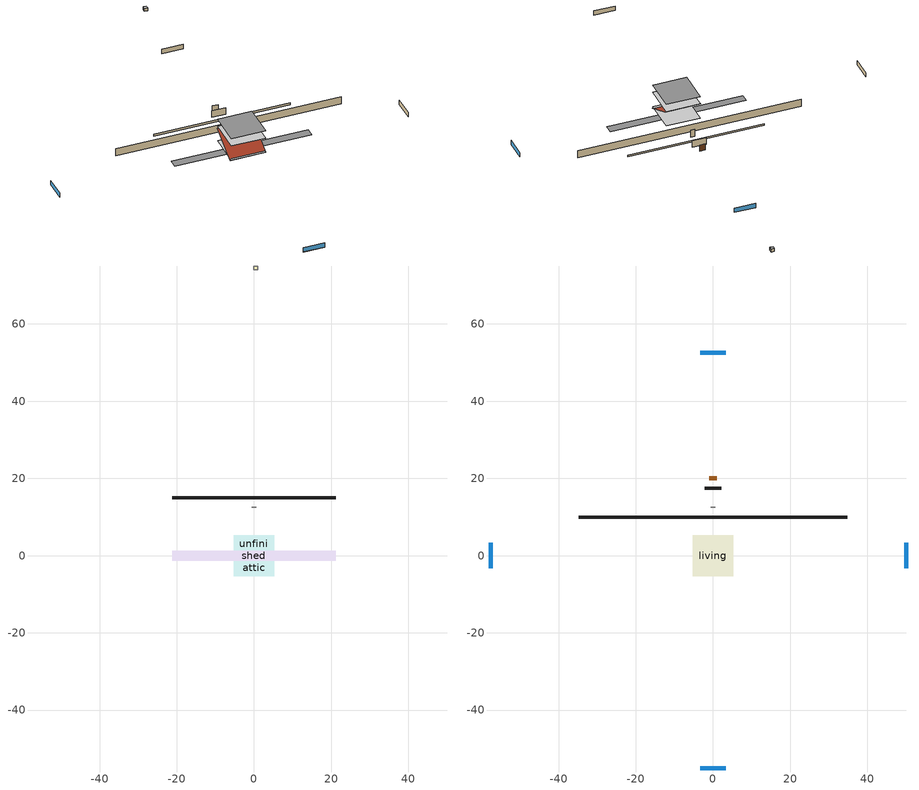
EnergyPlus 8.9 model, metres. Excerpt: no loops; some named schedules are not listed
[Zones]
crawlspace
 floor foundation (SlabConstruction): -21.12,-1.32 -21.12,1.32 21.12,1.32 21.12,-1.32 z0
 wall foundation (FndWallConstruction): 21.12,15 -21.12,15 z0:0.61
res ds_1 ret air zone
 floor adiabatic (AdiabaticConst): 0,74 0,75 1,75 1,74 z0
 wall adiabatic (AdiabaticConst): 0,75 0,74 1,74 1,75 0,75 z0:1
 ceiling adiabatic (AdiabaticConst): 1,74 1,75 0,75 0,74 z1
unfinished attic
 floor to living (FloorConstruction): -5.28,-5.28 -5.28,5.28 5.28,5.28 5.28,-5.28 z0.5
 wall to living (WallConstruction 1): 0.61,12.5 -0.61,12.5 z0:2.44
 roof outside (RoofConstruction): 5.49,-4.91,0.23 5.49,4.91,5.14 -5.49,4.91,5.14 -5.49,-4.91,0.23
living
 floor to crawlspace (FndCeilingConstruction Reversed): -5.28,-5.28 -5.28,5.28 5.28,5.28 5.28,-5.28 z5.5
 floor adiabatic (AdiabaticFloorConstruction): 5.28,5.28 5.28,-5.28 -5.28,-5.28 -5.28,5.28 z8
 wall outside (WallConstruction): 34.74,10 -34.74,10 z0:2.44
 wall outside (RimJoistConstruction): 2.17,17.5 -2.17,17.5 z0:2.29
 wall outside (AdiabaticWallConstruction 1): 0.91,20 -0.91,20 z0:2.03
 wall outside (AdiabaticWallConstruction): 50,-3.29 50,3.29 / 3.29,52.5 -3.29,52.5 / -3.29,-55 3.29,-55 / -57.5,3.29 -57.5,-3.29 z0:1.53
 window (WindowConstruction 2): 50,-3.29 50,3.29 z0:1.52
 window (WindowConstruction): 3.29,52.5 -3.29,52.5 z0:1.52
 window (WindowConstruction 1): -3.29,-55 3.29,-55 z0:1.52
 window (WindowConstruction 3): -57.5,3.29 -57.5,-3.29 z0:1.52
 door (Door): 0.91,20 -0.91,20 z0:2.03
[Building]
Building 1: Terrain=Suburbs
[Site:Location]
Denver Intl Ap_CO_USA: Latitude {deg}=39.83; Longitude {deg}=-104.65; Time Zone {hr}=-7; Elevation {m}=1650
[Site:GroundTemperature:Deep]
10.8753, 10.8753, 10.8753, 10.8753, 10.8753, 10.8753, 10.8753, 10.8753, 10.8753, 10.8753, 10.8753, 10.8753
[Site:WaterMainsTemperature]
Calculation Method=Correlation; Annual Average Outdoor Air Temperature {C}=10.8753; Maximum Difference In Monthly Average Outdoor Air Temperatures {deltaC}=23.1524
[Material] Roughness=Rough
Name | Thickness {m} | Conductivity {W/m-K} | Density {kg/m3} | Specific Heat {J/kg-K} | Thermal Absorptance | Solar Absorptance | Visible Absorptance
Asphalt Shingles&#44 Dark | 0.009525 | 0.162714 | 1121.4 | 1465.45 | 0.91 | 0.92 | 0.92
Concrete 8.0 in. | 0.2032 | 1.31141 | 2242.8 | 837.4 | 0.9 | 0.7 | 0.7
DoorMaterial | 0.04445 | 0.127484 | 512.64 | 1214.23 | 0.9 | 0.7 | 0.7
Drywall 0.5 in. | 0.0127 | 0.160291 | 801 | 837.4 | 0.9 | 0.5 | 0.1
Floor Covering | 0.0127 | 0.0433444 | 54.468 | 1339.84 | 0.9 | 0.9 | 0.7
FloorFinStudAndAirFloor | 0.1397 | 0.562884 | 67.691 | 1210.98 | 0.9 | 0.7 | 0.7
FloorIns | 0.1397 | 0.0306772 | 92.3553 | 1139.71 | 0.9 | 0.7 | 0.7
FloorUATrussandIns | 0.1397 | 0.0217473 | 70.6482 | 1180.43 | 0.9 | 0.7 | 0.7
FoundationExtVertIns | 0.148935 | 0.029427 | 32.04 | 1214.23 | 0.9 | 0.7 | 0.7
FoundationIntVertIns | 1.84087e-17 | 0.029427 | 32.04 | 1214.23 | 0.9 | 0.7 | 0.7
Plywood 0.75 in. | 0.01905 | 0.115458 | 512.64 | 1214.23 | 0.9 | 0.7 | 0.7
residential furniture material living | 0.06096 | 0.115458 | 640.8 | 1214.23 | 0.9 | 0.6 | 0.1
RimJoistSheathing | 0.0508 | 0.115458 | 512.64 | 1214.23 | 0.9 | 0.7 | 0.7
RimJoistStudAndCavity | 0.0508 | 0.124908 | 125.044 | 1163.47 | 0.9 | 0.7 | 0.7
RoofUARoofIns | 0.0889 | 1.16678 | 78.34581 | 1123.46 | 0.9 | 0.7 | 0.7
Soil 0.5 in. | 0.0127 | 1.731 | 1842.3 | 418.7 | 0.9 | 0.7 | 0.7
Stucco&#44 Medium/Dark | 0.0254 | 0.649125 | 1281.6 | 879.27 | 0.9 | 0.75 | 0.75
WallRigidIns | 0.051816 | 0.029427 | 32.04 | 1214.23 | 0.9 | 0.75 | 0.75
WallSheathing | 0.0127 | 0.115458 | 512.64 | 1214.23 | 0.9 | 0.7 | 0.7
WallStudAndCavity | 0.0889 | 0.402102 | 83.0341 | 1211.67 | 0.9 | 0.7 | 0.7
WallStudAndCavity 1 | 0.1397 | 0.189632 | 139.0536 | 1170.24 | 0.9 | 0.7 | 0.7
WallStudAndCavity 2 | 0.1397 | 0.155283 | 139.0536 | 1170.24 | 0.9 | 0.7 | 0.7
WallStudAndCavity 3 | 0.0889 | 0.397942 | 83.0341 | 1211.67 | 0.9 | 0.7 | 0.7
Wood Floor | 0.015875 | 0.115458 | 544.68 | 1214.23 | 0.9 | 0.7 | 0.7
Wood&#44 Light; Wood&#44 Light 1 | 0.0254 | 0.102417 | 544.68 | 1172.36 | 0.9 | 0.75 | 0.75
[Material:NoMass]
Adiabatic: Roughness=Rough; Thermal Resistance {m2-K/W}=176.1; Thermal Absorptance=0.9; Solar Absorptance=0.7; Visible Absorptance=0.7
[WindowMaterial:Shade] Solar Transmittance=0.822706; Solar Reflectance=0.177284; Visible Transmittance=0.822706; Visible Reflectance=0.177284; Infrared Hemispherical Emissivity=1e-005; Infrared Transmittance=0.822706; Thickness {m}=0.0001; Conductivity {W/m-K}=10000; Shade to Glass Distance {m}=0.001; Top Opening Multiplier=0; Bottom Opening Multiplier=0; Left-Side Opening Multiplier=0; Right-Side Opening Multiplier=0; Airflow Permeability=0
CoolingShade; CoolingShade 1; CoolingShade 2; CoolingShade 3
[WindowMaterial:SimpleGlazingSystem]
WindowMaterial: U-Factor {W/m2-K}=1.9873; Solar Heat Gain Coefficient=0.34
[WindowProperty:ShadingControl] Shading Type=InteriorShade; Shading Control Type=OnIfScheduleAllows; Shading Control Is Scheduled=Yes; Glare Control Is Active=No
Name | Schedule | Shading Device Material
WindowShadingControl | Window shading schedule | CoolingShade
WindowShadingControl 1 | Window shading schedule 1 | CoolingShade 1
WindowShadingControl 2 | Window shading schedule 2 | CoolingShade 2
WindowShadingControl 3 | Window shading schedule 3 | CoolingShade 3
[Construction]
AdiabaticConst: Adiabatic
AdiabaticFloorConstruction: FloorFinStudAndAirFloor, Plywood 0.75 in., Wood Floor, Floor Covering
AdiabaticWallConstruction; AdiabaticWallConstruction 1: Stucco&#44 Medium/Dark, WallStudAndCavity, Drywall 0.5 in.
Door: DoorMaterial
FloorConstruction: FloorUATrussandIns, Drywall 0.5 in.
FndCeilingConstruction Reversed: Floor Covering, Plywood 0.75 in., FloorIns
FndWallConstruction: Concrete 8.0 in.
PartitionWallConstruction: WallStudAndCavity 3, Drywall 0.5 in.
residential furniture construction living: residential furniture material living
RimJoistConstruction: Wood&#44 Light 1, WallRigidIns, RimJoistSheathing, RimJoistStudAndCavity, Drywall 0.5 in.
RoofConstruction: Asphalt Shingles&#44 Dark, WallSheathing, RoofUARoofIns
SlabConstruction: Soil 0.5 in.
WallConstruction: Wood&#44 Light, WallRigidIns, WallSheathing, WallStudAndCavity 1, Drywall 0.5 in.
WallConstruction 1: WallRigidIns, WallSheathing, WallStudAndCavity 2, Drywall 0.5 in.
WindowConstruction; WindowConstruction 1; WindowConstruction 2; WindowConstruction 3: WindowMaterial
[Zone]
Name | Volume {m3}
crawlspace | 67.9604
living | 577.664
res ds_1 ret air zone | 0
unfinished attic | 98.0924
[ZoneInfiltration:DesignFlowRate] Schedule=Always On Discrete
Name | Zone or ZoneList | Design Flow Rate Calculation Method | Air Changes per Hour {1/hr} | Constant Term Coefficient | Temperature Term Coefficient | Velocity Term Coefficient | Velocity Squared Term Coefficient | Design Flow Rate {m3/s}
res infil|crawlspace | crawlspace | AirChanges/Hour | 0.00666667 | 1 | 0 | 0 | 0
res infil_1 flow; res nv_1 flow | living | Flow/Zone |  |  |  |  |  | 0
[InternalMass] Zone=living; Surface Area {m2}=222.967
Name | Construction
living Partition | PartitionWallConstruction
residential furniture mass living | residential furniture construction living
[People]
residential occupants|living: Zone or ZoneList=living; Number of People Schedule=residential occupants schedule; Number of People Calculation Method=People; Number of People=3; Fraction Radiant=0.314171; Sensible Heat Fraction=0.56303; Activity Level Schedule=Schedule Ruleset 1; Carbon Dioxide Generation Rate {m3/s-W}=0; Enable ASHRAE 55 Comfort Warnings=No; Mean Radiant Temperature Calculation Type=ZoneAveraged
[Lights]
residential lighting living: Zone or ZoneList=living; Schedule=residential lighting schedule; Design Level Calculation Method=LightingLevel; Lighting Level {W}=715.057; Return Air Fraction=0; Fraction Radiant=0.6; Fraction Visible=0.2; Fraction Replaceable=1
[ElectricEquipment] Zone or ZoneList=living; Design Level Calculation Method=EquipmentLevel
Name | Schedule | Design Level {W} | Fraction Latent | Fraction Radiant | Fraction Lost
res infil_1 bath fan; res infil_1 range fan | Always On Discrete | 0 | 0 | 0 | 1
res infil_1 house fan | Always On Discrete | 0 | 0 | 0 | 0.5
residential clothes dryer electric | residential clothes dryer electric | 215.698 | 0.0149825 | 0.0809718 | 0.850064
residential clothes washer | Hot Water Draw Profile | 13.9726 | 0.031462 | 0.163288 | 0.696391
residential dishwasher | Hot Water Draw Profile | 35.137 | 0.300269 | 0.180162 | 0.399461
residential misc plug loads|living | residential misc plug loads schedule | 533.437 | 0.0446692 | 0.512755 | 0.100739
residential misc television | residential misc plug loads schedule | 151.434 | 0 | 0.6 | 0
residential range electric | residential range electric | 201.331 | 0.0799894 | 0.4318 | 0.200344
residential refrigerator | residential refrigerator | 103.632 | 0 | 0.6 | 0
[OtherEquipment] Fuel Type=None; Zone or ZoneList=living; Schedule=residential clothes dryer electric; Design Level Calculation Method=EquipmentLevel; Fraction Lost=0
Name | Design Level {W} | Fraction Latent | Fraction Radiant
residential shower Latent | 59.1687 | 1 | 0
residential shower Sensible | -58.3132 | 0 | 0.6
[ZoneInfiltration:EffectiveLeakageArea]
res infil|unfinished attic: Zone=unfinished attic; Schedule=Always On Discrete; Effective Air Leakage Area {cm2}=3716.12; Stack Coefficient=0.000357251; Wind Coefficient=0.00011497
[SurfaceProperty:ExposedFoundationPerimeter]
Foundation_Slab: Exposed Perimeter Calculation Method=TotalExposedPerimeter; Total Exposed Perimeter {m}=42.2331; Exposed Perimeter Fraction=1
[AirLoopHVAC:ReturnPlenum]
Air Loop HVAC Return Plenum 1: Zone=res ds_1 ret air zone
[Foundation:Kiva]
Foundation Kiva 1: Interior Horizontal Insulation Depth {m}=0; Interior Vertical Insulation Material=FoundationIntVertIns; Interior Vertical Insulation Depth {m}=0.6096; Exterior Horizontal Insulation Width {m}=0; Exterior Vertical Insulation Material=FoundationExtVertIns; Exterior Vertical Insulation Depth {m}=0.6096; Wall Height Above Grade {m}=0.2032; Wall Depth Below Slab {m}=0.2032; Footing Depth {m}=0.3
[Foundation:Kiva:Settings]
Soil Conductivity {W/m-K}=1.731; Soil Density {kg/m3}=1842.3; Soil Specific Heat {J/kg-K}=418.7; Ground Solar Absorptivity=0.9; Ground Thermal Absorptivity=0.9; Ground Surface Roughness {m}=0.03; Far-Field Width {m}=40; Deep-Ground Boundary Condition=ZeroFlux; Deep-Ground Depth {m}=40; Minimum Cell Dimension {m}=0.02; Maximum Cell Growth Coefficient=1.5; Simulation Timestep=Hourly
[Exterior:Lights]
residential lighting exterior: Schedule=residential lighting schedule; Design Level {W}=66.2368
[Schedule:Week:Daily]
residential lighting schedule Week Rule - Jan1-Jan6: Schedule Day 15, residential lighting schedule allday1, residential lighting schedule allday1, residential lighting schedule allday1, residential lighting schedule allday1, residential lighting schedule allday1, residential lighting schedule allday1, Schedule Day 15, Schedule Day 15, Schedule Day 15, Schedule Day 15, Schedule Day 15
residential lighting schedule Week Rule - Jan7-Jan27: residential lighting schedule allday1, residential lighting schedule allday1, residential lighting schedule allday1, residential lighting schedule allday1, residential lighting schedule allday1, residential lighting schedule allday1, residential lighting schedule allday1, Schedule Day 15, Schedule Day 15, Schedule Day 15, Schedule Day 15, Schedule Day 15
residential lighting schedule Week Rule - Jan28-Feb3: residential lighting schedule allday1, residential lighting schedule allday1, residential lighting schedule allday1, residential lighting schedule allday1, residential lighting schedule allday2, residential lighting schedule allday2, residential lighting schedule allday2, Schedule Day 15, Schedule Day 15, Schedule Day 15, Schedule Day 15, Schedule Day 15
residential lighting schedule Week Rule - Feb4-Feb24: residential lighting schedule allday2, residential lighting schedule allday2, residential lighting schedule allday2, residential lighting schedule allday2, residential lighting schedule allday2, residential lighting schedule allday2, residential lighting schedule allday2, Schedule Day 15, Schedule Day 15, Schedule Day 15, Schedule Day 15, Schedule Day 15
residential lighting schedule Week Rule - Feb25-Mar3: residential lighting schedule allday2, residential lighting schedule allday2, residential lighting schedule allday2, residential lighting schedule allday2, residential lighting schedule allday3, residential lighting schedule allday3, residential lighting schedule allday3, Schedule Day 15, Schedule Day 15, Schedule Day 15, Schedule Day 15, Schedule Day 15
residential lighting schedule Week Rule - Mar4-Mar31: residential lighting schedule allday3, residential lighting schedule allday3, residential lighting schedule allday3, residential lighting schedule allday3, residential lighting schedule allday3, residential lighting schedule allday3, residential lighting schedule allday3, Schedule Day 15, Schedule Day 15, Schedule Day 15, Schedule Day 15, Schedule Day 15
residential lighting schedule Week Rule - Apr1-Apr28: residential lighting schedule allday4, residential lighting schedule allday4, residential lighting schedule allday4, residential lighting schedule allday4, residential lighting schedule allday4, residential lighting schedule allday4, residential lighting schedule allday4, Schedule Day 15, Schedule Day 15, Schedule Day 15, Schedule Day 15, Schedule Day 15
residential lighting schedule Week Rule - Apr29-May5: residential lighting schedule allday4, residential lighting schedule allday4, residential lighting schedule allday5, residential lighting schedule allday5, residential lighting schedule allday5, residential lighting schedule allday5, residential lighting schedule allday5, Schedule Day 15, Schedule Day 15, Schedule Day 15, Schedule Day 15, Schedule Day 15
residential lighting schedule Week Rule - May6-May26: residential lighting schedule allday5, residential lighting schedule allday5, residential lighting schedule allday5, residential lighting schedule allday5, residential lighting schedule allday5, residential lighting schedule allday5, residential lighting schedule allday5, Schedule Day 15, Schedule Day 15, Schedule Day 15, Schedule Day 15, Schedule Day 15
residential lighting schedule Week Rule - May27-Jun2: residential lighting schedule allday5, residential lighting schedule allday5, residential lighting schedule allday5, residential lighting schedule allday5, residential lighting schedule allday5, residential lighting schedule allday6, residential lighting schedule allday6, Schedule Day 15, Schedule Day 15, Schedule Day 15, Schedule Day 15, Schedule Day 15
residential lighting schedule Week Rule - Jun3-Jun30: residential lighting schedule allday6, residential lighting schedule allday6, residential lighting schedule allday6, residential lighting schedule allday6, residential lighting schedule allday6, residential lighting schedule allday6, residential lighting schedule allday6, Schedule Day 15, Schedule Day 15, Schedule Day 15, Schedule Day 15, Schedule Day 15
residential lighting schedule Week Rule - Jul1-Jul28: residential lighting schedule allday7, residential lighting schedule allday7, residential lighting schedule allday7, residential lighting schedule allday7, residential lighting schedule allday7, residential lighting schedule allday7, residential lighting schedule allday7, Schedule Day 15, Schedule Day 15, Schedule Day 15, Schedule Day 15, Schedule Day 15
residential lighting schedule Week Rule - Jul29-Aug4: residential lighting schedule allday7, residential lighting schedule allday7, residential lighting schedule allday7, residential lighting schedule allday8, residential lighting schedule allday8, residential lighting schedule allday8, residential lighting schedule allday8, Schedule Day 15, Schedule Day 15, Schedule Day 15, Schedule Day 15, Schedule Day 15
residential lighting schedule Week Rule - Aug5-Aug25: residential lighting schedule allday8, residential lighting schedule allday8, residential lighting schedule allday8, residential lighting schedule allday8, residential lighting schedule allday8, residential lighting schedule allday8, residential lighting schedule allday8, Schedule Day 15, Schedule Day 15, Schedule Day 15, Schedule Day 15, Schedule Day 15
residential lighting schedule Week Rule - Aug26-Sep1: residential lighting schedule allday8, residential lighting schedule allday8, residential lighting schedule allday8, residential lighting schedule allday8, residential lighting schedule allday8, residential lighting schedule allday8, residential lighting schedule allday9, Schedule Day 15, Schedule Day 15, Schedule Day 15, Schedule Day 15, Schedule Day 15
residential lighting schedule Week Rule - Sep2-Sep29: residential lighting schedule allday9, residential lighting schedule allday9, residential lighting schedule allday9, residential lighting schedule allday9, residential lighting schedule allday9, residential lighting schedule allday9, residential lighting schedule allday9, Schedule Day 15, Schedule Day 15, Schedule Day 15, Schedule Day 15, Schedule Day 15
residential lighting schedule Week Rule - Sep30-Oct6: residential lighting schedule allday9, residential lighting schedule allday10, residential lighting schedule allday10, residential lighting schedule allday10, residential lighting schedule allday10, residential lighting schedule allday10, residential lighting schedule allday10, Schedule Day 15, Schedule Day 15, Schedule Day 15, Schedule Day 15, Schedule Day 15
residential lighting schedule Week Rule - Oct7-Oct27: residential lighting schedule allday10, residential lighting schedule allday10, residential lighting schedule allday10, residential lighting schedule allday10, residential lighting schedule allday10, residential lighting schedule allday10, residential lighting schedule allday10, Schedule Day 15, Schedule Day 15, Schedule Day 15, Schedule Day 15, Schedule Day 15
residential lighting schedule Week Rule - Oct28-Nov3: residential lighting schedule allday10, residential lighting schedule allday10, residential lighting schedule allday10, residential lighting schedule allday10, residential lighting schedule allday11, residential lighting schedule allday11, residential lighting schedule allday11, Schedule Day 15, Schedule Day 15, Schedule Day 15, Schedule Day 15, Schedule Day 15
residential lighting schedule Week Rule - Nov4-Nov24: residential lighting schedule allday11, residential lighting schedule allday11, residential lighting schedule allday11, residential lighting schedule allday11, residential lighting schedule allday11, residential lighting schedule allday11, residential lighting schedule allday11, Schedule Day 15, Schedule Day 15, Schedule Day 15, Schedule Day 15, Schedule Day 15
residential lighting schedule Week Rule - Nov25-Dec1: residential lighting schedule allday11, residential lighting schedule allday11, residential lighting schedule allday11, residential lighting schedule allday11, residential lighting schedule allday11, residential lighting schedule allday11, residential lighting schedule allday12, Schedule Day 15, Schedule Day 15, Schedule Day 15, Schedule Day 15, Schedule Day 15
residential lighting schedule Week Rule - Dec2-Dec31: residential lighting schedule allday12, residential lighting schedule allday12, residential lighting schedule allday12, residential lighting schedule allday12, residential lighting schedule allday12, residential lighting schedule allday12, residential lighting schedule allday12, Schedule Day 15, Schedule Day 15, Schedule Day 15, Schedule Day 15, Schedule Day 15
residential clothes dryer electric Week Rule - Jan1-Jan6: Schedule Day 7, residential clothes dryer electric allday1, residential clothes dryer electric allday1, residential clothes dryer electric allday1, residential clothes dryer electric allday1, residential clothes dryer electric allday1, residential clothes dryer electric allday1, Schedule Day 7, Schedule Day 7, Schedule Day 7, Schedule Day 7, Schedule Day 7
residential clothes dryer electric Week Rule - Jan7-Jan27: residential clothes dryer electric allday1, residential clothes dryer electric allday1, residential clothes dryer electric allday1, residential clothes dryer electric allday1, residential clothes dryer electric allday1, residential clothes dryer electric allday1, residential clothes dryer electric allday1, Schedule Day 7, Schedule Day 7, Schedule Day 7, Schedule Day 7, Schedule Day 7
residential clothes dryer electric Week Rule - Jan28-Feb3: residential clothes dryer electric allday1, residential clothes dryer electric allday1, residential clothes dryer electric allday1, residential clothes dryer electric allday1, residential clothes dryer electric allday2, residential clothes dryer electric allday2, residential clothes dryer electric allday2, Schedule Day 7, Schedule Day 7, Schedule Day 7, Schedule Day 7, Schedule Day 7
residential clothes dryer electric Week Rule - Feb4-Feb24: residential clothes dryer electric allday2, residential clothes dryer electric allday2, residential clothes dryer electric allday2, residential clothes dryer electric allday2, residential clothes dryer electric allday2, residential clothes dryer electric allday2, residential clothes dryer electric allday2, Schedule Day 7, Schedule Day 7, Schedule Day 7, Schedule Day 7, Schedule Day 7
residential clothes dryer electric Week Rule - Feb25-Mar3: residential clothes dryer electric allday2, residential clothes dryer electric allday2, residential clothes dryer electric allday2, residential clothes dryer electric allday2, residential clothes dryer electric allday3, residential clothes dryer electric allday3, residential clothes dryer electric allday3, Schedule Day 7, Schedule Day 7, Schedule Day 7, Schedule Day 7, Schedule Day 7
residential clothes dryer electric Week Rule - Mar4-Mar31: residential clothes dryer electric allday3, residential clothes dryer electric allday3, residential clothes dryer electric allday3, residential clothes dryer electric allday3, residential clothes dryer electric allday3, residential clothes dryer electric allday3, residential clothes dryer electric allday3, Schedule Day 7, Schedule Day 7, Schedule Day 7, Schedule Day 7, Schedule Day 7
residential clothes dryer electric Week Rule - Apr1-Apr28: residential clothes dryer electric allday4, residential clothes dryer electric allday4, residential clothes dryer electric allday4, residential clothes dryer electric allday4, residential clothes dryer electric allday4, residential clothes dryer electric allday4, residential clothes dryer electric allday4, Schedule Day 7, Schedule Day 7, Schedule Day 7, Schedule Day 7, Schedule Day 7
residential clothes dryer electric Week Rule - Apr29-May5: residential clothes dryer electric allday4, residential clothes dryer electric allday4, residential clothes dryer electric allday5, residential clothes dryer electric allday5, residential clothes dryer electric allday5, residential clothes dryer electric allday5, residential clothes dryer electric allday5, Schedule Day 7, Schedule Day 7, Schedule Day 7, Schedule Day 7, Schedule Day 7
residential clothes dryer electric Week Rule - May6-May26: residential clothes dryer electric allday5, residential clothes dryer electric allday5, residential clothes dryer electric allday5, residential clothes dryer electric allday5, residential clothes dryer electric allday5, residential clothes dryer electric allday5, residential clothes dryer electric allday5, Schedule Day 7, Schedule Day 7, Schedule Day 7, Schedule Day 7, Schedule Day 7
residential clothes dryer electric Week Rule - May27-Jun2: residential clothes dryer electric allday5, residential clothes dryer electric allday5, residential clothes dryer electric allday5, residential clothes dryer electric allday5, residential clothes dryer electric allday5, residential clothes dryer electric allday6, residential clothes dryer electric allday6, Schedule Day 7, Schedule Day 7, Schedule Day 7, Schedule Day 7, Schedule Day 7
residential clothes dryer electric Week Rule - Jun3-Jun30: residential clothes dryer electric allday6, residential clothes dryer electric allday6, residential clothes dryer electric allday6, residential clothes dryer electric allday6, residential clothes dryer electric allday6, residential clothes dryer electric allday6, residential clothes dryer electric allday6, Schedule Day 7, Schedule Day 7, Schedule Day 7, Schedule Day 7, Schedule Day 7
residential clothes dryer electric Week Rule - Jul1-Jul28: residential clothes dryer electric allday7, residential clothes dryer electric allday7, residential clothes dryer electric allday7, residential clothes dryer electric allday7, residential clothes dryer electric allday7, residential clothes dryer electric allday7, residential clothes dryer electric allday7, Schedule Day 7, Schedule Day 7, Schedule Day 7, Schedule Day 7, Schedule Day 7
residential clothes dryer electric Week Rule - Jul29-Aug4: residential clothes dryer electric allday7, residential clothes dryer electric allday7, residential clothes dryer electric allday7, residential clothes dryer electric allday8, residential clothes dryer electric allday8, residential clothes dryer electric allday8, residential clothes dryer electric allday8, Schedule Day 7, Schedule Day 7, Schedule Day 7, Schedule Day 7, Schedule Day 7
residential clothes dryer electric Week Rule - Aug5-Aug25: residential clothes dryer electric allday8, residential clothes dryer electric allday8, residential clothes dryer electric allday8, residential clothes dryer electric allday8, residential clothes dryer electric allday8, residential clothes dryer electric allday8, residential clothes dryer electric allday8, Schedule Day 7, Schedule Day 7, Schedule Day 7, Schedule Day 7, Schedule Day 7
residential clothes dryer electric Week Rule - Aug26-Sep1: residential clothes dryer electric allday8, residential clothes dryer electric allday8, residential clothes dryer electric allday8, residential clothes dryer electric allday8, residential clothes dryer electric allday8, residential clothes dryer electric allday8, residential clothes dryer electric allday9, Schedule Day 7, Schedule Day 7, Schedule Day 7, Schedule Day 7, Schedule Day 7
residential clothes dryer electric Week Rule - Sep2-Sep29: residential clothes dryer electric allday9, residential clothes dryer electric allday9, residential clothes dryer electric allday9, residential clothes dryer electric allday9, residential clothes dryer electric allday9, residential clothes dryer electric allday9, residential clothes dryer electric allday9, Schedule Day 7, Schedule Day 7, Schedule Day 7, Schedule Day 7, Schedule Day 7
residential clothes dryer electric Week Rule - Sep30-Oct6: residential clothes dryer electric allday9, residential clothes dryer electric allday10, residential clothes dryer electric allday10, residential clothes dryer electric allday10, residential clothes dryer electric allday10, residential clothes dryer electric allday10, residential clothes dryer electric allday10, Schedule Day 7, Schedule Day 7, Schedule Day 7, Schedule Day 7, Schedule Day 7
residential clothes dryer electric Week Rule - Oct7-Oct27: residential clothes dryer electric allday10, residential clothes dryer electric allday10, residential clothes dryer electric allday10, residential clothes dryer electric allday10, residential clothes dryer electric allday10, residential clothes dryer electric allday10, residential clothes dryer electric allday10, Schedule Day 7, Schedule Day 7, Schedule Day 7, Schedule Day 7, Schedule Day 7
residential clothes dryer electric Week Rule - Oct28-Nov3: residential clothes dryer electric allday10, residential clothes dryer electric allday10, residential clothes dryer electric allday10, residential clothes dryer electric allday10, residential clothes dryer electric allday11, residential clothes dryer electric allday11, residential clothes dryer electric allday11, Schedule Day 7, Schedule Day 7, Schedule Day 7, Schedule Day 7, Schedule Day 7
residential clothes dryer electric Week Rule - Nov4-Nov24: residential clothes dryer electric allday11, residential clothes dryer electric allday11, residential clothes dryer electric allday11, residential clothes dryer electric allday11, residential clothes dryer electric allday11, residential clothes dryer electric allday11, residential clothes dryer electric allday11, Schedule Day 7, Schedule Day 7, Schedule Day 7, Schedule Day 7, Schedule Day 7
residential clothes dryer electric Week Rule - Nov25-Dec1: residential clothes dryer electric allday11, residential clothes dryer electric allday11, residential clothes dryer electric allday11, residential clothes dryer electric allday11, residential clothes dryer electric allday11, residential clothes dryer electric allday11, residential clothes dryer electric allday12, Schedule Day 7, Schedule Day 7, Schedule Day 7, Schedule Day 7, Schedule Day 7
residential clothes dryer electric Week Rule - Dec2-Dec31: residential clothes dryer electric allday12, residential clothes dryer electric allday12, residential clothes dryer electric allday12, residential clothes dryer electric allday12, residential clothes dryer electric allday12, residential clothes dryer electric allday12, residential clothes dryer electric allday12, Schedule Day 7, Schedule Day 7, Schedule Day 7, Schedule Day 7, Schedule Day 7
residential misc plug loads schedule Week Rule - Jan1-Jan6: Schedule Day 14, residential misc plug loads schedule allday1, residential misc plug loads schedule allday1, residential misc plug loads schedule allday1, residential misc plug loads schedule allday1, residential misc plug loads schedule allday1, residential misc plug loads schedule allday1, Schedule Day 14, Schedule Day 14, Schedule Day 14, Schedule Day 14, Schedule Day 14
residential misc plug loads schedule Week Rule - Jan7-Jan27: residential misc plug loads schedule allday1, residential misc plug loads schedule allday1, residential misc plug loads schedule allday1, residential misc plug loads schedule allday1, residential misc plug loads schedule allday1, residential misc plug loads schedule allday1, residential misc plug loads schedule allday1, Schedule Day 14, Schedule Day 14, Schedule Day 14, Schedule Day 14, Schedule Day 14
residential misc plug loads schedule Week Rule - Jan28-Feb3: residential misc plug loads schedule allday1, residential misc plug loads schedule allday1, residential misc plug loads schedule allday1, residential misc plug loads schedule allday1, residential misc plug loads schedule allday2, residential misc plug loads schedule allday2, residential misc plug loads schedule allday2, Schedule Day 14, Schedule Day 14, Schedule Day 14, Schedule Day 14, Schedule Day 14
residential misc plug loads schedule Week Rule - Feb4-Feb24: residential misc plug loads schedule allday2, residential misc plug loads schedule allday2, residential misc plug loads schedule allday2, residential misc plug loads schedule allday2, residential misc plug loads schedule allday2, residential misc plug loads schedule allday2, residential misc plug loads schedule allday2, Schedule Day 14, Schedule Day 14, Schedule Day 14, Schedule Day 14, Schedule Day 14
residential misc plug loads schedule Week Rule - Feb25-Mar3: residential misc plug loads schedule allday2, residential misc plug loads schedule allday2, residential misc plug loads schedule allday2, residential misc plug loads schedule allday2, residential misc plug loads schedule allday3, residential misc plug loads schedule allday3, residential misc plug loads schedule allday3, Schedule Day 14, Schedule Day 14, Schedule Day 14, Schedule Day 14, Schedule Day 14
residential misc plug loads schedule Week Rule - Mar4-Mar31: residential misc plug loads schedule allday3, residential misc plug loads schedule allday3, residential misc plug loads schedule allday3, residential misc plug loads schedule allday3, residential misc plug loads schedule allday3, residential misc plug loads schedule allday3, residential misc plug loads schedule allday3, Schedule Day 14, Schedule Day 14, Schedule Day 14, Schedule Day 14, Schedule Day 14
residential misc plug loads schedule Week Rule - Apr1-Apr28: residential misc plug loads schedule allday4, residential misc plug loads schedule allday4, residential misc plug loads schedule allday4, residential misc plug loads schedule allday4, residential misc plug loads schedule allday4, residential misc plug loads schedule allday4, residential misc plug loads schedule allday4, Schedule Day 14, Schedule Day 14, Schedule Day 14, Schedule Day 14, Schedule Day 14
residential misc plug loads schedule Week Rule - Apr29-May5: residential misc plug loads schedule allday4, residential misc plug loads schedule allday4, residential misc plug loads schedule allday5, residential misc plug loads schedule allday5, residential misc plug loads schedule allday5, residential misc plug loads schedule allday5, residential misc plug loads schedule allday5, Schedule Day 14, Schedule Day 14, Schedule Day 14, Schedule Day 14, Schedule Day 14
residential misc plug loads schedule Week Rule - May6-May26: residential misc plug loads schedule allday5, residential misc plug loads schedule allday5, residential misc plug loads schedule allday5, residential misc plug loads schedule allday5, residential misc plug loads schedule allday5, residential misc plug loads schedule allday5, residential misc plug loads schedule allday5, Schedule Day 14, Schedule Day 14, Schedule Day 14, Schedule Day 14, Schedule Day 14
residential misc plug loads schedule Week Rule - May27-Jun2: residential misc plug loads schedule allday5, residential misc plug loads schedule allday5, residential misc plug loads schedule allday5, residential misc plug loads schedule allday5, residential misc plug loads schedule allday5, residential misc plug loads schedule allday6, residential misc plug loads schedule allday6, Schedule Day 14, Schedule Day 14, Schedule Day 14, Schedule Day 14, Schedule Day 14
residential misc plug loads schedule Week Rule - Jun3-Jun30: residential misc plug loads schedule allday6, residential misc plug loads schedule allday6, residential misc plug loads schedule allday6, residential misc plug loads schedule allday6, residential misc plug loads schedule allday6, residential misc plug loads schedule allday6, residential misc plug loads schedule allday6, Schedule Day 14, Schedule Day 14, Schedule Day 14, Schedule Day 14, Schedule Day 14
residential misc plug loads schedule Week Rule - Jul1-Jul28: residential misc plug loads schedule allday7, residential misc plug loads schedule allday7, residential misc plug loads schedule allday7, residential misc plug loads schedule allday7, residential misc plug loads schedule allday7, residential misc plug loads schedule allday7, residential misc plug loads schedule allday7, Schedule Day 14, Schedule Day 14, Schedule Day 14, Schedule Day 14, Schedule Day 14
residential misc plug loads schedule Week Rule - Jul29-Aug4: residential misc plug loads schedule allday7, residential misc plug loads schedule allday7, residential misc plug loads schedule allday7, residential misc plug loads schedule allday8, residential misc plug loads schedule allday8, residential misc plug loads schedule allday8, residential misc plug loads schedule allday8, Schedule Day 14, Schedule Day 14, Schedule Day 14, Schedule Day 14, Schedule Day 14
residential misc plug loads schedule Week Rule - Aug5-Aug25: residential misc plug loads schedule allday8, residential misc plug loads schedule allday8, residential misc plug loads schedule allday8, residential misc plug loads schedule allday8, residential misc plug loads schedule allday8, residential misc plug loads schedule allday8, residential misc plug loads schedule allday8, Schedule Day 14, Schedule Day 14, Schedule Day 14, Schedule Day 14, Schedule Day 14
residential misc plug loads schedule Week Rule - Aug26-Sep1: residential misc plug loads schedule allday8, residential misc plug loads schedule allday8, residential misc plug loads schedule allday8, residential misc plug loads schedule allday8, residential misc plug loads schedule allday8, residential misc plug loads schedule allday8, residential misc plug loads schedule allday9, Schedule Day 14, Schedule Day 14, Schedule Day 14, Schedule Day 14, Schedule Day 14
residential misc plug loads schedule Week Rule - Sep2-Sep29: residential misc plug loads schedule allday9, residential misc plug loads schedule allday9, residential misc plug loads schedule allday9, residential misc plug loads schedule allday9, residential misc plug loads schedule allday9, residential misc plug loads schedule allday9, residential misc plug loads schedule allday9, Schedule Day 14, Schedule Day 14, Schedule Day 14, Schedule Day 14, Schedule Day 14
residential misc plug loads schedule Week Rule - Sep30-Oct6: residential misc plug loads schedule allday9, residential misc plug loads schedule allday10, residential misc plug loads schedule allday10, residential misc plug loads schedule allday10, residential misc plug loads schedule allday10, residential misc plug loads schedule allday10, residential misc plug loads schedule allday10, Schedule Day 14, Schedule Day 14, Schedule Day 14, Schedule Day 14, Schedule Day 14
residential misc plug loads schedule Week Rule - Oct7-Oct27: residential misc plug loads schedule allday10, residential misc plug loads schedule allday10, residential misc plug loads schedule allday10, residential misc plug loads schedule allday10, residential misc plug loads schedule allday10, residential misc plug loads schedule allday10, residential misc plug loads schedule allday10, Schedule Day 14, Schedule Day 14, Schedule Day 14, Schedule Day 14, Schedule Day 14
residential misc plug loads schedule Week Rule - Oct28-Nov3: residential misc plug loads schedule allday10, residential misc plug loads schedule allday10, residential misc plug loads schedule allday10, residential misc plug loads schedule allday10, residential misc plug loads schedule allday11, residential misc plug loads schedule allday11, residential misc plug loads schedule allday11, Schedule Day 14, Schedule Day 14, Schedule Day 14, Schedule Day 14, Schedule Day 14
residential misc plug loads schedule Week Rule - Nov4-Nov24: residential misc plug loads schedule allday11, residential misc plug loads schedule allday11, residential misc plug loads schedule allday11, residential misc plug loads schedule allday11, residential misc plug loads schedule allday11, residential misc plug loads schedule allday11, residential misc plug loads schedule allday11, Schedule Day 14, Schedule Day 14, Schedule Day 14, Schedule Day 14, Schedule Day 14
residential misc plug loads schedule Week Rule - Nov25-Dec1: residential misc plug loads schedule allday11, residential misc plug loads schedule allday11, residential misc plug loads schedule allday11, residential misc plug loads schedule allday11, residential misc plug loads schedule allday11, residential misc plug loads schedule allday11, residential misc plug loads schedule allday12, Schedule Day 14, Schedule Day 14, Schedule Day 14, Schedule Day 14, Schedule Day 14
residential misc plug loads schedule Week Rule - Dec2-Dec31: residential misc plug loads schedule allday12, residential misc plug loads schedule allday12, residential misc plug loads schedule allday12, residential misc plug loads schedule allday12, residential misc plug loads schedule allday12, residential misc plug loads schedule allday12, residential misc plug loads schedule allday12, Schedule Day 14, Schedule Day 14, Schedule Day 14, Schedule Day 14, Schedule Day 14
residential occupants schedule Week Rule - Jan1-Jan6: Schedule Day 5, residential occupants schedule allday1, residential occupants schedule allday1, residential occupants schedule allday1, residential occupants schedule allday1, residential occupants schedule allday1, residential occupants schedule allday1, Schedule Day 5, Schedule Day 5, Schedule Day 5, Schedule Day 5, Schedule Day 5
residential occupants schedule Week Rule - Jan7-Jan27: residential occupants schedule allday1, residential occupants schedule allday1, residential occupants schedule allday1, residential occupants schedule allday1, residential occupants schedule allday1, residential occupants schedule allday1, residential occupants schedule allday1, Schedule Day 5, Schedule Day 5, Schedule Day 5, Schedule Day 5, Schedule Day 5
residential occupants schedule Week Rule - Jan28-Feb3: residential occupants schedule allday1, residential occupants schedule allday1, residential occupants schedule allday1, residential occupants schedule allday1, residential occupants schedule allday2, residential occupants schedule allday2, residential occupants schedule allday2, Schedule Day 5, Schedule Day 5, Schedule Day 5, Schedule Day 5, Schedule Day 5
residential occupants schedule Week Rule - Feb4-Feb24: residential occupants schedule allday2, residential occupants schedule allday2, residential occupants schedule allday2, residential occupants schedule allday2, residential occupants schedule allday2, residential occupants schedule allday2, residential occupants schedule allday2, Schedule Day 5, Schedule Day 5, Schedule Day 5, Schedule Day 5, Schedule Day 5
residential occupants schedule Week Rule - Feb25-Mar3: residential occupants schedule allday2, residential occupants schedule allday2, residential occupants schedule allday2, residential occupants schedule allday2, residential occupants schedule allday3, residential occupants schedule allday3, residential occupants schedule allday3, Schedule Day 5, Schedule Day 5, Schedule Day 5, Schedule Day 5, Schedule Day 5
residential occupants schedule Week Rule - Mar4-Mar31: residential occupants schedule allday3, residential occupants schedule allday3, residential occupants schedule allday3, residential occupants schedule allday3, residential occupants schedule allday3, residential occupants schedule allday3, residential occupants schedule allday3, Schedule Day 5, Schedule Day 5, Schedule Day 5, Schedule Day 5, Schedule Day 5
residential occupants schedule Week Rule - Apr1-Apr28: residential occupants schedule allday4, residential occupants schedule allday4, residential occupants schedule allday4, residential occupants schedule allday4, residential occupants schedule allday4, residential occupants schedule allday4, residential occupants schedule allday4, Schedule Day 5, Schedule Day 5, Schedule Day 5, Schedule Day 5, Schedule Day 5
residential occupants schedule Week Rule - Apr29-May5: residential occupants schedule allday4, residential occupants schedule allday4, residential occupants schedule allday5, residential occupants schedule allday5, residential occupants schedule allday5, residential occupants schedule allday5, residential occupants schedule allday5, Schedule Day 5, Schedule Day 5, Schedule Day 5, Schedule Day 5, Schedule Day 5
residential occupants schedule Week Rule - May6-May26: residential occupants schedule allday5, residential occupants schedule allday5, residential occupants schedule allday5, residential occupants schedule allday5, residential occupants schedule allday5, residential occupants schedule allday5, residential occupants schedule allday5, Schedule Day 5, Schedule Day 5, Schedule Day 5, Schedule Day 5, Schedule Day 5
residential occupants schedule Week Rule - May27-Jun2: residential occupants schedule allday5, residential occupants schedule allday5, residential occupants schedule allday5, residential occupants schedule allday5, residential occupants schedule allday5, residential occupants schedule allday6, residential occupants schedule allday6, Schedule Day 5, Schedule Day 5, Schedule Day 5, Schedule Day 5, Schedule Day 5
residential occupants schedule Week Rule - Jun3-Jun30: residential occupants schedule allday6, residential occupants schedule allday6, residential occupants schedule allday6, residential occupants schedule allday6, residential occupants schedule allday6, residential occupants schedule allday6, residential occupants schedule allday6, Schedule Day 5, Schedule Day 5, Schedule Day 5, Schedule Day 5, Schedule Day 5
residential occupants schedule Week Rule - Jul1-Jul28: residential occupants schedule allday7, residential occupants schedule allday7, residential occupants schedule allday7, residential occupants schedule allday7, residential occupants schedule allday7, residential occupants schedule allday7, residential occupants schedule allday7, Schedule Day 5, Schedule Day 5, Schedule Day 5, Schedule Day 5, Schedule Day 5
residential occupants schedule Week Rule - Jul29-Aug4: residential occupants schedule allday7, residential occupants schedule allday7, residential occupants schedule allday7, residential occupants schedule allday8, residential occupants schedule allday8, residential occupants schedule allday8, residential occupants schedule allday8, Schedule Day 5, Schedule Day 5, Schedule Day 5, Schedule Day 5, Schedule Day 5
residential occupants schedule Week Rule - Aug5-Aug25: residential occupants schedule allday8, residential occupants schedule allday8, residential occupants schedule allday8, residential occupants schedule allday8, residential occupants schedule allday8, residential occupants schedule allday8, residential occupants schedule allday8, Schedule Day 5, Schedule Day 5, Schedule Day 5, Schedule Day 5, Schedule Day 5
residential occupants schedule Week Rule - Aug26-Sep1: residential occupants schedule allday8, residential occupants schedule allday8, residential occupants schedule allday8, residential occupants schedule allday8, residential occupants schedule allday8, residential occupants schedule allday8, residential occupants schedule allday9, Schedule Day 5, Schedule Day 5, Schedule Day 5, Schedule Day 5, Schedule Day 5
residential occupants schedule Week Rule - Sep2-Sep29: residential occupants schedule allday9, residential occupants schedule allday9, residential occupants schedule allday9, residential occupants schedule allday9, residential occupants schedule allday9, residential occupants schedule allday9, residential occupants schedule allday9, Schedule Day 5, Schedule Day 5, Schedule Day 5, Schedule Day 5, Schedule Day 5
residential occupants schedule Week Rule - Sep30-Oct6: residential occupants schedule allday9, residential occupants schedule allday10, residential occupants schedule allday10, residential occupants schedule allday10, residential occupants schedule allday10, residential occupants schedule allday10, residential occupants schedule allday10, Schedule Day 5, Schedule Day 5, Schedule Day 5, Schedule Day 5, Schedule Day 5
residential occupants schedule Week Rule - Oct7-Oct27: residential occupants schedule allday10, residential occupants schedule allday10, residential occupants schedule allday10, residential occupants schedule allday10, residential occupants schedule allday10, residential occupants schedule allday10, residential occupants schedule allday10, Schedule Day 5, Schedule Day 5, Schedule Day 5, Schedule Day 5, Schedule Day 5
residential occupants schedule Week Rule - Oct28-Nov3: residential occupants schedule allday10, residential occupants schedule allday10, residential occupants schedule allday10, residential occupants schedule allday10, residential occupants schedule allday11, residential occupants schedule allday11, residential occupants schedule allday11, Schedule Day 5, Schedule Day 5, Schedule Day 5, Schedule Day 5, Schedule Day 5
residential occupants schedule Week Rule - Nov4-Nov24: residential occupants schedule allday11, residential occupants schedule allday11, residential occupants schedule allday11, residential occupants schedule allday11, residential occupants schedule allday11, residential occupants schedule allday11, residential occupants schedule allday11, Schedule Day 5, Schedule Day 5, Schedule Day 5, Schedule Day 5, Schedule Day 5
residential occupants schedule Week Rule - Nov25-Dec1: residential occupants schedule allday11, residential occupants schedule allday11, residential occupants schedule allday11, residential occupants schedule allday11, residential occupants schedule allday11, residential occupants schedule allday11, residential occupants schedule allday12, Schedule Day 5, Schedule Day 5, Schedule Day 5, Schedule Day 5, Schedule Day 5
residential occupants schedule Week Rule - Dec2-Dec31: residential occupants schedule allday12, residential occupants schedule allday12, residential occupants schedule allday12, residential occupants schedule allday12, residential occupants schedule allday12, residential occupants schedule allday12, residential occupants schedule allday12, Schedule Day 5, Schedule Day 5, Schedule Day 5, Schedule Day 5, Schedule Day 5
residential range electric Week Rule - Jan1-Jan6: Schedule Day 9, residential range electric allday1, residential range electric allday1, residential range electric allday1, residential range electric allday1, residential range electric allday1, residential range electric allday1, Schedule Day 9, Schedule Day 9, Schedule Day 9, Schedule Day 9, Schedule Day 9
Schedule Ruleset 1 Week Rule - Jan1-Dec31: Schedule Day 6, Schedule Day 6, Schedule Day 6, Schedule Day 6, Schedule Day 6, Schedule Day 6, Schedule Day 6, Schedule Day 6, Schedule Day 6, Schedule Day 6, Schedule Day 6, Schedule Day 6
[Schedule:Year]
residential lighting schedule: residential lighting schedule Week Rule - Jan1-Jan6, 1, 1, 1, 6, residential lighting schedule Week Rule - Jan7-Jan27, 1, 7, 1, 27, residential lighting schedule Week Rule - Jan28-Feb3, 1, 28, 2, 3, residential lighting schedule Week Rule - Feb4-Feb24, 2, 4, 2, 24, residential lighting schedule Week Rule - Feb25-Mar3, 2, 25, 3, 3, residential lighting schedule Week Rule - Mar4-Mar31, 3, 4, 3, 31, residential lighting schedule Week Rule - Apr1-Apr28, 4, 1, 4, 28, residential lighting schedule Week Rule - Apr29-May5, 4, 29, 5, 5, residential lighting schedule Week Rule - May6-May26, 5, 6, 5, 26, residential lighting schedule Week Rule - May27-Jun2, 5, 27, 6, 2, residential lighting schedule Week Rule - Jun3-Jun30, 6, 3, 6, 30, residential lighting schedule Week Rule - Jul1-Jul28, 7, 1, 7, 28, residential lighting schedule Week Rule - Jul29-Aug4, 7, 29, 8, 4, residential lighting schedule Week Rule - Aug5-Aug25, 8, 5, 8, 25, residential lighting schedule Week Rule - Aug26-Sep1, 8, 26, 9, 1, residential lighting schedule Week Rule - Sep2-Sep29, 9, 2, 9, 29, residential lighting schedule Week Rule - Sep30-Oct6, 9, 30, 10, 6, residential lighting schedule Week Rule - Oct7-Oct27, 10, 7, 10, 27, residential lighting schedule Week Rule - Oct28-Nov3, 10, 28, 11, 3, residential lighting schedule Week Rule - Nov4-Nov24, 11, 4, 11, 24, residential lighting schedule Week Rule - Nov25-Dec1, 11, 25, 12, 1, residential lighting schedule Week Rule - Dec2-Dec31, 12, 2, 12, 31
residential clothes dryer electric: residential clothes dryer electric Week Rule - Jan1-Jan6, 1, 1, 1, 6, residential clothes dryer electric Week Rule - Jan7-Jan27, 1, 7, 1, 27, residential clothes dryer electric Week Rule - Jan28-Feb3, 1, 28, 2, 3, residential clothes dryer electric Week Rule - Feb4-Feb24, 2, 4, 2, 24, residential clothes dryer electric Week Rule - Feb25-Mar3, 2, 25, 3, 3, residential clothes dryer electric Week Rule - Mar4-Mar31, 3, 4, 3, 31, residential clothes dryer electric Week Rule - Apr1-Apr28, 4, 1, 4, 28, residential clothes dryer electric Week Rule - Apr29-May5, 4, 29, 5, 5, residential clothes dryer electric Week Rule - May6-May26, 5, 6, 5, 26, residential clothes dryer electric Week Rule - May27-Jun2, 5, 27, 6, 2, residential clothes dryer electric Week Rule - Jun3-Jun30, 6, 3, 6, 30, residential clothes dryer electric Week Rule - Jul1-Jul28, 7, 1, 7, 28, residential clothes dryer electric Week Rule - Jul29-Aug4, 7, 29, 8, 4, residential clothes dryer electric Week Rule - Aug5-Aug25, 8, 5, 8, 25, residential clothes dryer electric Week Rule - Aug26-Sep1, 8, 26, 9, 1, residential clothes dryer electric Week Rule - Sep2-Sep29, 9, 2, 9, 29, residential clothes dryer electric Week Rule - Sep30-Oct6, 9, 30, 10, 6, residential clothes dryer electric Week Rule - Oct7-Oct27, 10, 7, 10, 27, residential clothes dryer electric Week Rule - Oct28-Nov3, 10, 28, 11, 3, residential clothes dryer electric Week Rule - Nov4-Nov24, 11, 4, 11, 24, residential clothes dryer electric Week Rule - Nov25-Dec1, 11, 25, 12, 1, residential clothes dryer electric Week Rule - Dec2-Dec31, 12, 2, 12, 31
residential misc plug loads schedule: residential misc plug loads schedule Week Rule - Jan1-Jan6, 1, 1, 1, 6, residential misc plug loads schedule Week Rule - Jan7-Jan27, 1, 7, 1, 27, residential misc plug loads schedule Week Rule - Jan28-Feb3, 1, 28, 2, 3, residential misc plug loads schedule Week Rule - Feb4-Feb24, 2, 4, 2, 24, residential misc plug loads schedule Week Rule - Feb25-Mar3, 2, 25, 3, 3, residential misc plug loads schedule Week Rule - Mar4-Mar31, 3, 4, 3, 31, residential misc plug loads schedule Week Rule - Apr1-Apr28, 4, 1, 4, 28, residential misc plug loads schedule Week Rule - Apr29-May5, 4, 29, 5, 5, residential misc plug loads schedule Week Rule - May6-May26, 5, 6, 5, 26, residential misc plug loads schedule Week Rule - May27-Jun2, 5, 27, 6, 2, residential misc plug loads schedule Week Rule - Jun3-Jun30, 6, 3, 6, 30, residential misc plug loads schedule Week Rule - Jul1-Jul28, 7, 1, 7, 28, residential misc plug loads schedule Week Rule - Jul29-Aug4, 7, 29, 8, 4, residential misc plug loads schedule Week Rule - Aug5-Aug25, 8, 5, 8, 25, residential misc plug loads schedule Week Rule - Aug26-Sep1, 8, 26, 9, 1, residential misc plug loads schedule Week Rule - Sep2-Sep29, 9, 2, 9, 29, residential misc plug loads schedule Week Rule - Sep30-Oct6, 9, 30, 10, 6, residential misc plug loads schedule Week Rule - Oct7-Oct27, 10, 7, 10, 27, residential misc plug loads schedule Week Rule - Oct28-Nov3, 10, 28, 11, 3, residential misc plug loads schedule Week Rule - Nov4-Nov24, 11, 4, 11, 24, residential misc plug loads schedule Week Rule - Nov25-Dec1, 11, 25, 12, 1, residential misc plug loads schedule Week Rule - Dec2-Dec31, 12, 2, 12, 31
residential occupants schedule: residential occupants schedule Week Rule - Jan1-Jan6, 1, 1, 1, 6, residential occupants schedule Week Rule - Jan7-Jan27, 1, 7, 1, 27, residential occupants schedule Week Rule - Jan28-Feb3, 1, 28, 2, 3, residential occupants schedule Week Rule - Feb4-Feb24, 2, 4, 2, 24, residential occupants schedule Week Rule - Feb25-Mar3, 2, 25, 3, 3, residential occupants schedule Week Rule - Mar4-Mar31, 3, 4, 3, 31, residential occupants schedule Week Rule - Apr1-Apr28, 4, 1, 4, 28, residential occupants schedule Week Rule - Apr29-May5, 4, 29, 5, 5, residential occupants schedule Week Rule - May6-May26, 5, 6, 5, 26, residential occupants schedule Week Rule - May27-Jun2, 5, 27, 6, 2, residential occupants schedule Week Rule - Jun3-Jun30, 6, 3, 6, 30, residential occupants schedule Week Rule - Jul1-Jul28, 7, 1, 7, 28, residential occupants schedule Week Rule - Jul29-Aug4, 7, 29, 8, 4, residential occupants schedule Week Rule - Aug5-Aug25, 8, 5, 8, 25, residential occupants schedule Week Rule - Aug26-Sep1, 8, 26, 9, 1, residential occupants schedule Week Rule - Sep2-Sep29, 9, 2, 9, 29, residential occupants schedule Week Rule - Sep30-Oct6, 9, 30, 10, 6, residential occupants schedule Week Rule - Oct7-Oct27, 10, 7, 10, 27, residential occupants schedule Week Rule - Oct28-Nov3, 10, 28, 11, 3, residential occupants schedule Week Rule - Nov4-Nov24, 11, 4, 11, 24, residential occupants schedule Week Rule - Nov25-Dec1, 11, 25, 12, 1, residential occupants schedule Week Rule - Dec2-Dec31, 12, 2, 12, 31
residential range electric: residential range electric Week Rule - Jan1-Jan6, 1, 1, 1, 6, residential range electric Week Rule - Jan7-Jan27, 1, 7, 1, 27, residential range electric Week Rule - Jan28-Feb3, 1, 28, 2, 3, residential range electric Week Rule - Feb4-Feb24, 2, 4, 2, 24, residential range electric Week Rule - Feb25-Mar3, 2, 25, 3, 3, residential range electric Week Rule - Mar4-Mar31, 3, 4, 3, 31, residential range electric Week Rule - Apr1-Apr28, 4, 1, 4, 28, residential range electric Week Rule - Apr29-May5, 4, 29, 5, 5, residential range electric Week Rule - May6-May26, 5, 6, 5, 26, residential range electric Week Rule - May27-Jun2, 5, 27, 6, 2, residential range electric Week Rule - Jun3-Jun30, 6, 3, 6, 30, residential range electric Week Rule - Jul1-Jul28, 7, 1, 7, 28, residential range electric Week Rule - Jul29-Aug4, 7, 29, 8, 4, residential range electric Week Rule - Aug5-Aug25, 8, 5, 8, 25, residential range electric Week Rule - Aug26-Sep1, 8, 26, 9, 1, residential range electric Week Rule - Sep2-Sep29, 9, 2, 9, 29, residential range electric Week Rule - Sep30-Oct6, 9, 30, 10, 6, residential range electric Week Rule - Oct7-Oct27, 10, 7, 10, 27, residential range electric Week Rule - Oct28-Nov3, 10, 28, 11, 3, residential range electric Week Rule - Nov4-Nov24, 11, 4, 11, 24, residential range electric Week Rule - Nov25-Dec1, 11, 25, 12, 1, residential range electric Week Rule - Dec2-Dec31, 12, 2, 12, 31
residential refrigerator: residential refrigerator Week Rule - Jan1-Jan6, 1, 1, 1, 6, residential refrigerator Week Rule - Jan7-Jan27, 1, 7, 1, 27, residential refrigerator Week Rule - Jan28-Feb3, 1, 28, 2, 3, residential refrigerator Week Rule - Feb4-Feb24, 2, 4, 2, 24, residential refrigerator Week Rule - Feb25-Mar3, 2, 25, 3, 3, residential refrigerator Week Rule - Mar4-Mar31, 3, 4, 3, 31, residential refrigerator Week Rule - Apr1-Apr28, 4, 1, 4, 28, residential refrigerator Week Rule - Apr29-May5, 4, 29, 5, 5, residential refrigerator Week Rule - May6-May26, 5, 6, 5, 26, residential refrigerator Week Rule - May27-Jun2, 5, 27, 6, 2, residential refrigerator Week Rule - Jun3-Jun30, 6, 3, 6, 30, residential refrigerator Week Rule - Jul1-Jul28, 7, 1, 7, 28, residential refrigerator Week Rule - Jul29-Aug4, 7, 29, 8, 4, residential refrigerator Week Rule - Aug5-Aug25, 8, 5, 8, 25, residential refrigerator Week Rule - Aug26-Sep1, 8, 26, 9, 1, residential refrigerator Week Rule - Sep2-Sep29, 9, 2, 9, 29, residential refrigerator Week Rule - Sep30-Oct6, 9, 30, 10, 6, residential refrigerator Week Rule - Oct7-Oct27, 10, 7, 10, 27, residential refrigerator Week Rule - Oct28-Nov3, 10, 28, 11, 3, residential refrigerator Week Rule - Nov4-Nov24, 11, 4, 11, 24, residential refrigerator Week Rule - Nov25-Dec1, 11, 25, 12, 1, residential refrigerator Week Rule - Dec2-Dec31, 12, 2, 12, 31
Schedule Ruleset 1: Schedule Ruleset 1 Week Rule - Jan1-Dec31, 1, 1, 12, 31
Window shading schedule: Window shading schedule Week Rule - Jan1-Jan6, 1, 1, 1, 6, Window shading schedule Week Rule - Jan7-Jan27, 1, 7, 1, 27, Window shading schedule Week Rule - Jan28-Feb3, 1, 28, 2, 3, Window shading schedule Week Rule - Feb4-Feb24, 2, 4, 2, 24, Window shading schedule Week Rule - Feb25-Mar3, 2, 25, 3, 3, Window shading schedule Week Rule - Mar4-Mar31, 3, 4, 3, 31, Window shading schedule Week Rule - Apr1-Apr28, 4, 1, 4, 28, Window shading schedule Week Rule - Apr29-May5, 4, 29, 5, 5, Window shading schedule Week Rule - May6-May26, 5, 6, 5, 26, Window shading schedule Week Rule - May27-Jun2, 5, 27, 6, 2, Window shading schedule Week Rule - Jun3-Jun30, 6, 3, 6, 30, Window shading schedule Week Rule - Jul1-Jul28, 7, 1, 7, 28, Window shading schedule Week Rule - Jul29-Aug4, 7, 29, 8, 4, Window shading schedule Week Rule - Aug5-Aug25, 8, 5, 8, 25, Window shading schedule Week Rule - Aug26-Sep1, 8, 26, 9, 1, Window shading schedule Week Rule - Sep2-Sep29, 9, 2, 9, 29, Window shading schedule Week Rule - Sep30-Oct6, 9, 30, 10, 6, Window shading schedule Week Rule - Oct7-Oct27, 10, 7, 10, 27, Window shading schedule Week Rule - Oct28-Nov3, 10, 28, 11, 3, Window shading schedule Week Rule - Nov4-Nov24, 11, 4, 11, 24, Window shading schedule Week Rule - Nov25-Dec1, 11, 25, 12, 1, Window shading schedule Week Rule - Dec2-Dec31, 12, 2, 12, 31
Window shading schedule 1: Window shading schedule 1 Week Rule - Jan1-Jan6, 1, 1, 1, 6, Window shading schedule 1 Week Rule - Jan7-Jan27, 1, 7, 1, 27, Window shading schedule 1 Week Rule - Jan28-Feb3, 1, 28, 2, 3, Window shading schedule 1 Week Rule - Feb4-Feb24, 2, 4, 2, 24, Window shading schedule 1 Week Rule - Feb25-Mar3, 2, 25, 3, 3, Window shading schedule 1 Week Rule - Mar4-Mar31, 3, 4, 3, 31, Window shading schedule 1 Week Rule - Apr1-Apr28, 4, 1, 4, 28, Window shading schedule 1 Week Rule - Apr29-May5, 4, 29, 5, 5, Window shading schedule 1 Week Rule - May6-May26, 5, 6, 5, 26, Window shading schedule 1 Week Rule - May27-Jun2, 5, 27, 6, 2, Window shading schedule 1 Week Rule - Jun3-Jun30, 6, 3, 6, 30, Window shading schedule 1 Week Rule - Jul1-Jul28, 7, 1, 7, 28, Window shading schedule 1 Week Rule - Jul29-Aug4, 7, 29, 8, 4, Window shading schedule 1 Week Rule - Aug5-Aug25, 8, 5, 8, 25, Window shading schedule 1 Week Rule - Aug26-Sep1, 8, 26, 9, 1, Window shading schedule 1 Week Rule - Sep2-Sep29, 9, 2, 9, 29, Window shading schedule 1 Week Rule - Sep30-Oct6, 9, 30, 10, 6, Window shading schedule 1 Week Rule - Oct7-Oct27, 10, 7, 10, 27, Window shading schedule 1 Week Rule - Oct28-Nov3, 10, 28, 11, 3, Window shading schedule 1 Week Rule - Nov4-Nov24, 11, 4, 11, 24, Window shading schedule 1 Week Rule - Nov25-Dec1, 11, 25, 12, 1, Window shading schedule 1 Week Rule - Dec2-Dec31, 12, 2, 12, 31
Window shading schedule 2: Window shading schedule 2 Week Rule - Jan1-Jan6, 1, 1, 1, 6, Window shading schedule 2 Week Rule - Jan7-Jan27, 1, 7, 1, 27, Window shading schedule 2 Week Rule - Jan28-Feb3, 1, 28, 2, 3, Window shading schedule 2 Week Rule - Feb4-Feb24, 2, 4, 2, 24, Window shading schedule 2 Week Rule - Feb25-Mar3, 2, 25, 3, 3, Window shading schedule 2 Week Rule - Mar4-Mar31, 3, 4, 3, 31, Window shading schedule 2 Week Rule - Apr1-Apr28, 4, 1, 4, 28, Window shading schedule 2 Week Rule - Apr29-May5, 4, 29, 5, 5, Window shading schedule 2 Week Rule - May6-May26, 5, 6, 5, 26, Window shading schedule 2 Week Rule - May27-Jun2, 5, 27, 6, 2, Window shading schedule 2 Week Rule - Jun3-Jun30, 6, 3, 6, 30, Window shading schedule 2 Week Rule - Jul1-Jul28, 7, 1, 7, 28, Window shading schedule 2 Week Rule - Jul29-Aug4, 7, 29, 8, 4, Window shading schedule 2 Week Rule - Aug5-Aug25, 8, 5, 8, 25, Window shading schedule 2 Week Rule - Aug26-Sep1, 8, 26, 9, 1, Window shading schedule 2 Week Rule - Sep2-Sep29, 9, 2, 9, 29, Window shading schedule 2 Week Rule - Sep30-Oct6, 9, 30, 10, 6, Window shading schedule 2 Week Rule - Oct7-Oct27, 10, 7, 10, 27, Window shading schedule 2 Week Rule - Oct28-Nov3, 10, 28, 11, 3, Window shading schedule 2 Week Rule - Nov4-Nov24, 11, 4, 11, 24, Window shading schedule 2 Week Rule - Nov25-Dec1, 11, 25, 12, 1, Window shading schedule 2 Week Rule - Dec2-Dec31, 12, 2, 12, 31
Window shading schedule 3: Window shading schedule 3 Week Rule - Jan1-Jan6, 1, 1, 1, 6, Window shading schedule 3 Week Rule - Jan7-Jan27, 1, 7, 1, 27, Window shading schedule 3 Week Rule - Jan28-Feb3, 1, 28, 2, 3, Window shading schedule 3 Week Rule - Feb4-Feb24, 2, 4, 2, 24, Window shading schedule 3 Week Rule - Feb25-Mar3, 2, 25, 3, 3, Window shading schedule 3 Week Rule - Mar4-Mar31, 3, 4, 3, 31, Window shading schedule 3 Week Rule - Apr1-Apr28, 4, 1, 4, 28, Window shading schedule 3 Week Rule - Apr29-May5, 4, 29, 5, 5, Window shading schedule 3 Week Rule - May6-May26, 5, 6, 5, 26, Window shading schedule 3 Week Rule - May27-Jun2, 5, 27, 6, 2, Window shading schedule 3 Week Rule - Jun3-Jun30, 6, 3, 6, 30, Window shading schedule 3 Week Rule - Jul1-Jul28, 7, 1, 7, 28, Window shading schedule 3 Week Rule - Jul29-Aug4, 7, 29, 8, 4, Window shading schedule 3 Week Rule - Aug5-Aug25, 8, 5, 8, 25, Window shading schedule 3 Week Rule - Aug26-Sep1, 8, 26, 9, 1, Window shading schedule 3 Week Rule - Sep2-Sep29, 9, 2, 9, 29, Window shading schedule 3 Week Rule - Sep30-Oct6, 9, 30, 10, 6, Window shading schedule 3 Week Rule - Oct7-Oct27, 10, 7, 10, 27, Window shading schedule 3 Week Rule - Oct28-Nov3, 10, 28, 11, 3, Window shading schedule 3 Week Rule - Nov4-Nov24, 11, 4, 11, 24, Window shading schedule 3 Week Rule - Nov25-Dec1, 11, 25, 12, 1, Window shading schedule 3 Week Rule - Dec2-Dec31, 12, 2, 12, 31
[Schedule:Constant]
Always On Discrete: Hourly Value=1
